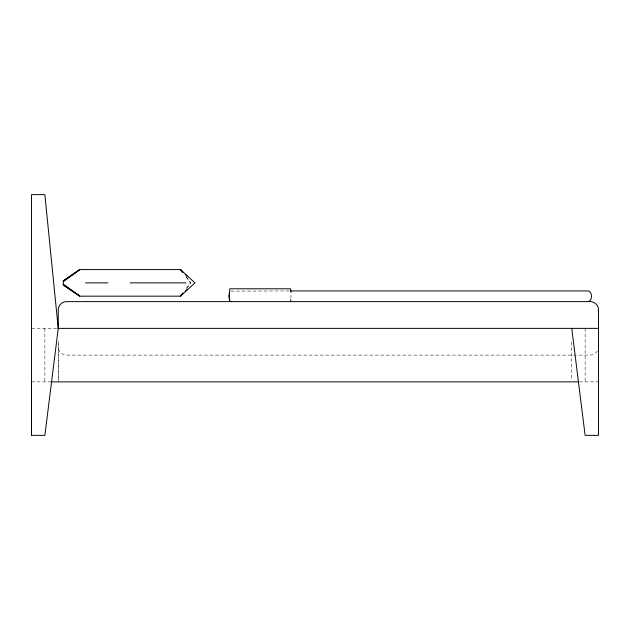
<?xml version="1.0" encoding="UTF-8"?>
<svg xmlns="http://www.w3.org/2000/svg" width="630" height="630" viewBox="0 0 630 630"><rect width="100%" height="100%" fill="white"/><g stroke="black" fill="none" stroke-linecap="round" stroke-linejoin="round"><path stroke-width="0.47" stroke-dasharray="3.15 2.36" d="M58.243 379.921L58.243 341.988M290.934 298.423L290.934 292.005M186.338 288.351L190.41 282.878L186.338 277.405M597.421 351.107L594.492 354.044L590.475 355.115L66.268 355.115C61.976 355.147 58.22 351.39 58.243 347.091M186.905 288.052L190.984 282.878L186.33 276.972M230.982 291.115L289.729 290.934M31.5 328.372L58.243 328.372M31.5 381.867L51.558 381.867M579.395 381.867L598.5 381.867M585.128 328.372L585.128 381.867M571.756 341.988L571.756 379.921M58.243 341.334L58.243 381.867M44.872 328.372L44.872 381.867"/><path stroke-width="0.94" d="M31.5 435.354L31.5 194.646L44.872 194.646L58.243 328.372L44.872 435.354L31.5 435.354L31.5 381.867M290.847 299.754L290.485 301.636M229.627 292.501L228.745 296.281L229.627 300.069M63.315 280.649L63.315 285.114L79.845 296.171L180.511 296.171L182.842 293.044M63.315 280.704L79.845 269.585L180.511 269.585L194.961 282.878L180.511 296.171L182.834 293.218M180.511 296.171L183.196 293.375M185.204 291.273L187.22 289.178M63.315 281.642L79.845 269.585L63.315 280.893M85.538 282.878L107.84 282.878M130.182 282.878L185.945 282.878M290.706 290.934L588.388 290.934C592.539 292.241 592.539 300.329 588.388 301.636L66.268 301.628C61.976 301.597 58.22 305.353 58.243 309.653L58.243 328.852M588.507 301.628C593.397 300.833 598.579 304.487 598.5 309.653L598.5 435.354L585.128 435.354L571.756 328.372M58.243 328.372L598.5 328.372M51.558 381.867L578.442 381.867M230.982 301.447L231.761 301.636M63.315 284.862L79.845 296.171L63.315 284.122M182.842 272.711L180.511 269.585L183.196 272.388M185.204 274.483L187.22 276.586M180.511 269.585L182.834 272.538M229.863 301.636L229.344 295.218L229.863 288.792L290.485 288.792L290.934 292.005"/></g></svg>
